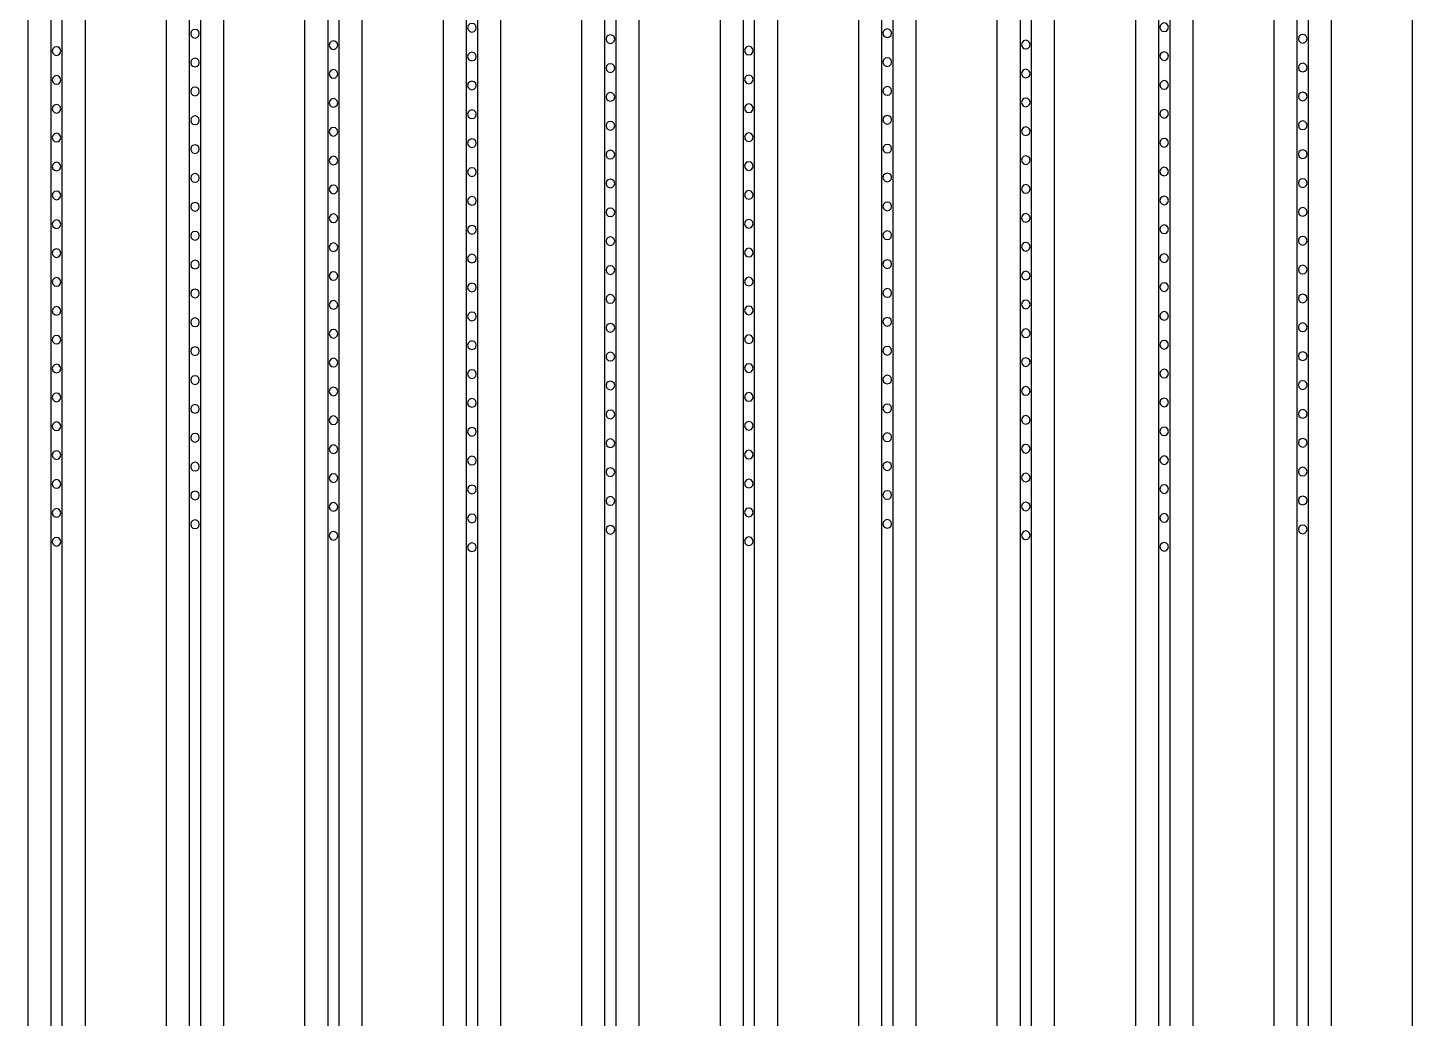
# Model space of a CAD drawing. Header units: metres. Extents: x -1805 to 1655, y -683 to 39617.
# Drawn here: x -250 to -10, y 3790.3 to 3961.9 of the extents above; entities that cross this region are included whole.
import ezdxf

# ---------------------------------------------------------------- set-up
doc = ezdxf.new("R2010")
doc.units = ezdxf.units.M
for name, color, linetype in [('Etching', 5, 'CONTINUOUS'), ('IONP', 7, 'CONTINUOUS'), ('Metal', 4, 'CONTINUOUS')]:
    doc.layers.add(name, color=color, linetype=linetype)

msp = doc.modelspace()

# ---------------------------------------------------------------- linework, layer by layer
at = {"layer": 'Etching'}
for points in [[(-250, 9134.24), (-250, 1160.5)], [(-240, 1160.5), (-240, 9134.24)], [(-226, 9134.24), (-226, 1033.52)], [(-216, 1033.52), (-216, 9134.24)], [(-202, 9134.24), (-202, 906.53)], [(-192, 906.53), (-192, 9134.24)], [(-178, 9134.24), (-178, 779.55)], [(-168, 779.55), (-168, 9134.24)], [(-154, 9134.24), (-154, 652.56)], [(-144, 652.56), (-144, 9134.24)], [(-130, 9134.24), (-130, 525.58)], [(-120, 525.58), (-120, 9134.24)], [(-106, 9134.24), (-106, 398.59)], [(-96, 398.59), (-96, 9134.24)], [(-82, 9134.24), (-82, 271.61)], [(-72, 271.61), (-72, 9134.24)], [(-58, 9134.24), (-58, 144.63)], [(-48, 144.63), (-48, 9134.24)], [(-34, 9134.24), (-34, 17.64)], [(-24, 17.64), (-24, 9134.24)], [(-10, 4155.73), (-10, -202.71)]]:
    msp.add_lwpolyline(points, dxfattribs=at)
at = {"layer": 'IONP'}
for points in [[(-172.25, 3961.9), (-172.35, 3962.28), (-172.62, 3962.55), (-173, 3962.65), (-173.38, 3962.55), (-173.65, 3962.28), (-173.75, 3961.9), (-173.65, 3961.53), (-173.38, 3961.26), (-173, 3961.15), (-172.62, 3961.26), (-172.35, 3961.53), (-172.25, 3961.9)], [(-52.25, 3961.98), (-52.35, 3962.36), (-52.62, 3962.63), (-53, 3962.73), (-53.38, 3962.63), (-53.65, 3962.36), (-53.75, 3961.98), (-53.65, 3961.61), (-53.38, 3961.33), (-53, 3961.23), (-52.62, 3961.33), (-52.35, 3961.61), (-52.25, 3961.98)], [(-220.25, 3960.87), (-220.35, 3961.25), (-220.62, 3961.52), (-221, 3961.62), (-221.38, 3961.52), (-221.65, 3961.25), (-221.75, 3960.87), (-221.65, 3960.5), (-221.38, 3960.22), (-221, 3960.12), (-220.62, 3960.22), (-220.35, 3960.5), (-220.25, 3960.87)], [(-148.25, 3959.92), (-148.35, 3960.3), (-148.62, 3960.57), (-149, 3960.67), (-149.38, 3960.57), (-149.65, 3960.3), (-149.75, 3959.92), (-149.65, 3959.55), (-149.38, 3959.27), (-149, 3959.17), (-148.62, 3959.27), (-148.35, 3959.55), (-148.25, 3959.92)], [(-100.25, 3960.95), (-100.35, 3961.33), (-100.62, 3961.6), (-101, 3961.7), (-101.38, 3961.6), (-101.65, 3961.33), (-101.75, 3960.95), (-101.65, 3960.58), (-101.38, 3960.3), (-101, 3960.2), (-100.62, 3960.3), (-100.35, 3960.58), (-100.25, 3960.95)], [(-28.25, 3960), (-28.35, 3960.38), (-28.62, 3960.65), (-29, 3960.75), (-29.38, 3960.65), (-29.65, 3960.38), (-29.75, 3960), (-29.65, 3959.62), (-29.38, 3959.35), (-29, 3959.25), (-28.62, 3959.35), (-28.35, 3959.62), (-28.25, 3960)], [(-244.25, 3957.86), (-244.35, 3958.23), (-244.62, 3958.51), (-245, 3958.61), (-245.38, 3958.51), (-245.65, 3958.23), (-245.75, 3957.86), (-245.65, 3957.48), (-245.38, 3957.21), (-245, 3957.11), (-244.62, 3957.21), (-244.35, 3957.48), (-244.25, 3957.86)], [(-196.25, 3958.89), (-196.35, 3959.26), (-196.62, 3959.54), (-197, 3959.64), (-197.38, 3959.54), (-197.65, 3959.26), (-197.75, 3958.89), (-197.65, 3958.51), (-197.38, 3958.24), (-197, 3958.14), (-196.62, 3958.24), (-196.35, 3958.51), (-196.25, 3958.89)], [(-172.25, 3956.9), (-172.35, 3957.28), (-172.62, 3957.55), (-173, 3957.65), (-173.38, 3957.55), (-173.65, 3957.28), (-173.75, 3956.9), (-173.65, 3956.53), (-173.38, 3956.26), (-173, 3956.15), (-172.62, 3956.26), (-172.35, 3956.53), (-172.25, 3956.9)], [(-124.25, 3957.94), (-124.35, 3958.31), (-124.62, 3958.59), (-125, 3958.69), (-125.38, 3958.59), (-125.65, 3958.31), (-125.75, 3957.94), (-125.65, 3957.56), (-125.38, 3957.29), (-125, 3957.19), (-124.62, 3957.29), (-124.35, 3957.56), (-124.25, 3957.94)], [(-76.25, 3958.97), (-76.35, 3959.34), (-76.62, 3959.62), (-77, 3959.72), (-77.38, 3959.62), (-77.65, 3959.34), (-77.75, 3958.97), (-77.65, 3958.59), (-77.38, 3958.32), (-77, 3958.22), (-76.62, 3958.32), (-76.35, 3958.59), (-76.25, 3958.97)], [(-52.25, 3956.98), (-52.35, 3957.36), (-52.62, 3957.63), (-53, 3957.73), (-53.38, 3957.63), (-53.65, 3957.36), (-53.75, 3956.98), (-53.65, 3956.61), (-53.38, 3956.33), (-53, 3956.23), (-52.62, 3956.33), (-52.35, 3956.61), (-52.25, 3956.98)], [(-220.25, 3955.87), (-220.35, 3956.25), (-220.62, 3956.52), (-221, 3956.62), (-221.38, 3956.52), (-221.65, 3956.25), (-221.75, 3955.87), (-221.65, 3955.5), (-221.38, 3955.22), (-221, 3955.12), (-220.62, 3955.22), (-220.35, 3955.5), (-220.25, 3955.87)], [(-148.25, 3954.92), (-148.35, 3955.3), (-148.62, 3955.57), (-149, 3955.67), (-149.38, 3955.57), (-149.65, 3955.3), (-149.75, 3954.92), (-149.65, 3954.55), (-149.38, 3954.27), (-149, 3954.17), (-148.62, 3954.27), (-148.35, 3954.55), (-148.25, 3954.92)], [(-100.25, 3955.95), (-100.35, 3956.33), (-100.62, 3956.6), (-101, 3956.7), (-101.38, 3956.6), (-101.65, 3956.33), (-101.75, 3955.95), (-101.65, 3955.58), (-101.38, 3955.3), (-101, 3955.2), (-100.62, 3955.3), (-100.35, 3955.58), (-100.25, 3955.95)], [(-28.25, 3955), (-28.35, 3955.38), (-28.62, 3955.65), (-29, 3955.75), (-29.38, 3955.65), (-29.65, 3955.38), (-29.75, 3955), (-29.65, 3954.62), (-29.38, 3954.35), (-29, 3954.25), (-28.62, 3954.35), (-28.35, 3954.62), (-28.25, 3955)], [(-244.25, 3952.86), (-244.35, 3953.23), (-244.62, 3953.51), (-245, 3953.61), (-245.38, 3953.51), (-245.65, 3953.23), (-245.75, 3952.86), (-245.65, 3952.48), (-245.38, 3952.21), (-245, 3952.11), (-244.62, 3952.21), (-244.35, 3952.48), (-244.25, 3952.86)], [(-196.25, 3953.89), (-196.35, 3954.26), (-196.62, 3954.54), (-197, 3954.64), (-197.38, 3954.54), (-197.65, 3954.26), (-197.75, 3953.89), (-197.65, 3953.51), (-197.38, 3953.24), (-197, 3953.14), (-196.62, 3953.24), (-196.35, 3953.51), (-196.25, 3953.89)], [(-124.25, 3952.94), (-124.35, 3953.31), (-124.62, 3953.59), (-125, 3953.69), (-125.38, 3953.59), (-125.65, 3953.31), (-125.75, 3952.94), (-125.65, 3952.56), (-125.38, 3952.29), (-125, 3952.19), (-124.62, 3952.29), (-124.35, 3952.56), (-124.25, 3952.94)], [(-76.25, 3953.97), (-76.35, 3954.34), (-76.62, 3954.62), (-77, 3954.72), (-77.38, 3954.62), (-77.65, 3954.34), (-77.75, 3953.97), (-77.65, 3953.59), (-77.38, 3953.32), (-77, 3953.22), (-76.62, 3953.32), (-76.35, 3953.59), (-76.25, 3953.97)], [(-220.25, 3950.87), (-220.35, 3951.25), (-220.62, 3951.52), (-221, 3951.62), (-221.38, 3951.52), (-221.65, 3951.25), (-221.75, 3950.87), (-221.65, 3950.5), (-221.38, 3950.22), (-221, 3950.12), (-220.62, 3950.22), (-220.35, 3950.5), (-220.25, 3950.87)], [(-172.25, 3951.9), (-172.35, 3952.28), (-172.62, 3952.55), (-173, 3952.65), (-173.38, 3952.55), (-173.65, 3952.28), (-173.75, 3951.9), (-173.65, 3951.53), (-173.38, 3951.26), (-173, 3951.15), (-172.62, 3951.26), (-172.35, 3951.53), (-172.25, 3951.9)], [(-148.25, 3949.92), (-148.35, 3950.3), (-148.62, 3950.57), (-149, 3950.67), (-149.38, 3950.57), (-149.65, 3950.3), (-149.75, 3949.92), (-149.65, 3949.55), (-149.38, 3949.27), (-149, 3949.17), (-148.62, 3949.27), (-148.35, 3949.55), (-148.25, 3949.92)], [(-100.25, 3950.95), (-100.35, 3951.33), (-100.62, 3951.6), (-101, 3951.7), (-101.38, 3951.6), (-101.65, 3951.33), (-101.75, 3950.95), (-101.65, 3950.58), (-101.38, 3950.3), (-101, 3950.2), (-100.62, 3950.3), (-100.35, 3950.58), (-100.25, 3950.95)], [(-52.25, 3951.98), (-52.35, 3952.36), (-52.62, 3952.63), (-53, 3952.73), (-53.38, 3952.63), (-53.65, 3952.36), (-53.75, 3951.98), (-53.65, 3951.61), (-53.38, 3951.33), (-53, 3951.23), (-52.62, 3951.33), (-52.35, 3951.61), (-52.25, 3951.98)], [(-28.25, 3950), (-28.35, 3950.38), (-28.62, 3950.65), (-29, 3950.75), (-29.38, 3950.65), (-29.65, 3950.38), (-29.75, 3950), (-29.65, 3949.62), (-29.38, 3949.35), (-29, 3949.25), (-28.62, 3949.35), (-28.35, 3949.62), (-28.25, 3950)], [(-244.25, 3947.86), (-244.35, 3948.23), (-244.62, 3948.51), (-245, 3948.61), (-245.38, 3948.51), (-245.65, 3948.23), (-245.75, 3947.86), (-245.65, 3947.48), (-245.38, 3947.21), (-245, 3947.11), (-244.62, 3947.21), (-244.35, 3947.48), (-244.25, 3947.86)], [(-196.25, 3948.89), (-196.35, 3949.26), (-196.62, 3949.54), (-197, 3949.64), (-197.38, 3949.54), (-197.65, 3949.26), (-197.75, 3948.89), (-197.65, 3948.51), (-197.38, 3948.24), (-197, 3948.14), (-196.62, 3948.24), (-196.35, 3948.51), (-196.25, 3948.89)], [(-124.25, 3947.94), (-124.35, 3948.31), (-124.62, 3948.59), (-125, 3948.69), (-125.38, 3948.59), (-125.65, 3948.31), (-125.75, 3947.94), (-125.65, 3947.56), (-125.38, 3947.29), (-125, 3947.19), (-124.62, 3947.29), (-124.35, 3947.56), (-124.25, 3947.94)], [(-76.25, 3948.97), (-76.35, 3949.34), (-76.62, 3949.62), (-77, 3949.72), (-77.38, 3949.62), (-77.65, 3949.34), (-77.75, 3948.97), (-77.65, 3948.59), (-77.38, 3948.32), (-77, 3948.22), (-76.62, 3948.32), (-76.35, 3948.59), (-76.25, 3948.97)], [(-220.25, 3945.87), (-220.35, 3946.25), (-220.62, 3946.52), (-221, 3946.62), (-221.38, 3946.52), (-221.65, 3946.25), (-221.75, 3945.87), (-221.65, 3945.5), (-221.38, 3945.22), (-221, 3945.12), (-220.62, 3945.22), (-220.35, 3945.5), (-220.25, 3945.87)], [(-172.25, 3946.9), (-172.35, 3947.28), (-172.62, 3947.55), (-173, 3947.65), (-173.38, 3947.55), (-173.65, 3947.28), (-173.75, 3946.9), (-173.65, 3946.53), (-173.38, 3946.26), (-173, 3946.15), (-172.62, 3946.26), (-172.35, 3946.53), (-172.25, 3946.9)], [(-148.25, 3944.92), (-148.35, 3945.3), (-148.62, 3945.57), (-149, 3945.67), (-149.38, 3945.57), (-149.65, 3945.3), (-149.75, 3944.92), (-149.65, 3944.55), (-149.38, 3944.27), (-149, 3944.17), (-148.62, 3944.27), (-148.35, 3944.55), (-148.25, 3944.92)], [(-100.25, 3945.95), (-100.35, 3946.33), (-100.62, 3946.6), (-101, 3946.7), (-101.38, 3946.6), (-101.65, 3946.33), (-101.75, 3945.95), (-101.65, 3945.58), (-101.38, 3945.3), (-101, 3945.2), (-100.62, 3945.3), (-100.35, 3945.58), (-100.25, 3945.95)], [(-52.25, 3946.98), (-52.35, 3947.36), (-52.62, 3947.63), (-53, 3947.73), (-53.38, 3947.63), (-53.65, 3947.36), (-53.75, 3946.98), (-53.65, 3946.61), (-53.38, 3946.33), (-53, 3946.23), (-52.62, 3946.33), (-52.35, 3946.61), (-52.25, 3946.98)], [(-28.25, 3945), (-28.35, 3945.38), (-28.62, 3945.65), (-29, 3945.75), (-29.38, 3945.65), (-29.65, 3945.38), (-29.75, 3945), (-29.65, 3944.62), (-29.38, 3944.35), (-29, 3944.25), (-28.62, 3944.35), (-28.35, 3944.62), (-28.25, 3945)], [(-244.25, 3942.86), (-244.35, 3943.23), (-244.62, 3943.51), (-245, 3943.61), (-245.38, 3943.51), (-245.65, 3943.23), (-245.75, 3942.86), (-245.65, 3942.48), (-245.38, 3942.21), (-245, 3942.11), (-244.62, 3942.21), (-244.35, 3942.48), (-244.25, 3942.86)], [(-196.25, 3943.89), (-196.35, 3944.26), (-196.62, 3944.54), (-197, 3944.64), (-197.38, 3944.54), (-197.65, 3944.26), (-197.75, 3943.89), (-197.65, 3943.51), (-197.38, 3943.24), (-197, 3943.14), (-196.62, 3943.24), (-196.35, 3943.51), (-196.25, 3943.89)], [(-124.25, 3942.94), (-124.35, 3943.31), (-124.62, 3943.59), (-125, 3943.69), (-125.38, 3943.59), (-125.65, 3943.31), (-125.75, 3942.94), (-125.65, 3942.56), (-125.38, 3942.29), (-125, 3942.19), (-124.62, 3942.29), (-124.35, 3942.56), (-124.25, 3942.94)], [(-76.25, 3943.97), (-76.35, 3944.34), (-76.62, 3944.62), (-77, 3944.72), (-77.38, 3944.62), (-77.65, 3944.34), (-77.75, 3943.97), (-77.65, 3943.59), (-77.38, 3943.32), (-77, 3943.22), (-76.62, 3943.32), (-76.35, 3943.59), (-76.25, 3943.97)], [(-220.25, 3940.87), (-220.35, 3941.25), (-220.62, 3941.52), (-221, 3941.62), (-221.38, 3941.52), (-221.65, 3941.25), (-221.75, 3940.87), (-221.65, 3940.5), (-221.38, 3940.22), (-221, 3940.12), (-220.62, 3940.22), (-220.35, 3940.5), (-220.25, 3940.87)], [(-172.25, 3941.9), (-172.35, 3942.28), (-172.62, 3942.55), (-173, 3942.65), (-173.38, 3942.55), (-173.65, 3942.28), (-173.75, 3941.9), (-173.65, 3941.53), (-173.38, 3941.26), (-173, 3941.15), (-172.62, 3941.26), (-172.35, 3941.53), (-172.25, 3941.9)], [(-100.25, 3940.95), (-100.35, 3941.33), (-100.62, 3941.6), (-101, 3941.7), (-101.38, 3941.6), (-101.65, 3941.33), (-101.75, 3940.95), (-101.65, 3940.58), (-101.38, 3940.3), (-101, 3940.2), (-100.62, 3940.3), (-100.35, 3940.58), (-100.25, 3940.95)], [(-52.25, 3941.98), (-52.35, 3942.36), (-52.62, 3942.63), (-53, 3942.73), (-53.38, 3942.63), (-53.65, 3942.36), (-53.75, 3941.98), (-53.65, 3941.61), (-53.38, 3941.33), (-53, 3941.23), (-52.62, 3941.33), (-52.35, 3941.61), (-52.25, 3941.98)], [(-244.25, 3937.86), (-244.35, 3938.23), (-244.62, 3938.51), (-245, 3938.61), (-245.38, 3938.51), (-245.65, 3938.23), (-245.75, 3937.86), (-245.65, 3937.48), (-245.38, 3937.21), (-245, 3937.11), (-244.62, 3937.21), (-244.35, 3937.48), (-244.25, 3937.86)], [(-196.25, 3938.89), (-196.35, 3939.26), (-196.62, 3939.54), (-197, 3939.64), (-197.38, 3939.54), (-197.65, 3939.26), (-197.75, 3938.89), (-197.65, 3938.51), (-197.38, 3938.24), (-197, 3938.14), (-196.62, 3938.24), (-196.35, 3938.51), (-196.25, 3938.89)], [(-148.25, 3939.92), (-148.35, 3940.3), (-148.62, 3940.57), (-149, 3940.67), (-149.38, 3940.57), (-149.65, 3940.3), (-149.75, 3939.92), (-149.65, 3939.55), (-149.38, 3939.27), (-149, 3939.17), (-148.62, 3939.27), (-148.35, 3939.55), (-148.25, 3939.92)], [(-124.25, 3937.94), (-124.35, 3938.31), (-124.62, 3938.59), (-125, 3938.69), (-125.38, 3938.59), (-125.65, 3938.31), (-125.75, 3937.94), (-125.65, 3937.56), (-125.38, 3937.29), (-125, 3937.19), (-124.62, 3937.29), (-124.35, 3937.56), (-124.25, 3937.94)], [(-76.25, 3938.97), (-76.35, 3939.34), (-76.62, 3939.62), (-77, 3939.72), (-77.38, 3939.62), (-77.65, 3939.34), (-77.75, 3938.97), (-77.65, 3938.59), (-77.38, 3938.32), (-77, 3938.22), (-76.62, 3938.32), (-76.35, 3938.59), (-76.25, 3938.97)], [(-28.25, 3940), (-28.35, 3940.38), (-28.62, 3940.65), (-29, 3940.75), (-29.38, 3940.65), (-29.65, 3940.38), (-29.75, 3940), (-29.65, 3939.62), (-29.38, 3939.35), (-29, 3939.25), (-28.62, 3939.35), (-28.35, 3939.62), (-28.25, 3940)], [(-220.25, 3935.87), (-220.35, 3936.25), (-220.62, 3936.52), (-221, 3936.62), (-221.38, 3936.52), (-221.65, 3936.25), (-221.75, 3935.87), (-221.65, 3935.5), (-221.38, 3935.22), (-221, 3935.12), (-220.62, 3935.22), (-220.35, 3935.5), (-220.25, 3935.87)], [(-172.25, 3936.9), (-172.35, 3937.28), (-172.62, 3937.55), (-173, 3937.65), (-173.38, 3937.55), (-173.65, 3937.28), (-173.75, 3936.9), (-173.65, 3936.53), (-173.38, 3936.26), (-173, 3936.15), (-172.62, 3936.26), (-172.35, 3936.53), (-172.25, 3936.9)], [(-100.25, 3935.95), (-100.35, 3936.33), (-100.62, 3936.6), (-101, 3936.7), (-101.38, 3936.6), (-101.65, 3936.33), (-101.75, 3935.95), (-101.65, 3935.58), (-101.38, 3935.3), (-101, 3935.2), (-100.62, 3935.3), (-100.35, 3935.58), (-100.25, 3935.95)], [(-52.25, 3936.98), (-52.35, 3937.36), (-52.62, 3937.63), (-53, 3937.73), (-53.38, 3937.63), (-53.65, 3937.36), (-53.75, 3936.98), (-53.65, 3936.61), (-53.38, 3936.33), (-53, 3936.23), (-52.62, 3936.33), (-52.35, 3936.61), (-52.25, 3936.98)], [(-244.25, 3932.86), (-244.35, 3933.23), (-244.62, 3933.51), (-245, 3933.61), (-245.38, 3933.51), (-245.65, 3933.23), (-245.75, 3932.86), (-245.65, 3932.48), (-245.38, 3932.21), (-245, 3932.11), (-244.62, 3932.21), (-244.35, 3932.48), (-244.25, 3932.86)], [(-196.25, 3933.89), (-196.35, 3934.26), (-196.62, 3934.54), (-197, 3934.64), (-197.38, 3934.54), (-197.65, 3934.26), (-197.75, 3933.89), (-197.65, 3933.51), (-197.38, 3933.24), (-197, 3933.14), (-196.62, 3933.24), (-196.35, 3933.51), (-196.25, 3933.89)], [(-148.25, 3934.92), (-148.35, 3935.3), (-148.62, 3935.57), (-149, 3935.67), (-149.38, 3935.57), (-149.65, 3935.3), (-149.75, 3934.92), (-149.65, 3934.55), (-149.38, 3934.27), (-149, 3934.17), (-148.62, 3934.27), (-148.35, 3934.55), (-148.25, 3934.92)], [(-124.25, 3932.94), (-124.35, 3933.31), (-124.62, 3933.59), (-125, 3933.69), (-125.38, 3933.59), (-125.65, 3933.31), (-125.75, 3932.94), (-125.65, 3932.56), (-125.38, 3932.29), (-125, 3932.19), (-124.62, 3932.29), (-124.35, 3932.56), (-124.25, 3932.94)], [(-76.25, 3933.97), (-76.35, 3934.34), (-76.62, 3934.62), (-77, 3934.72), (-77.38, 3934.62), (-77.65, 3934.34), (-77.75, 3933.97), (-77.65, 3933.59), (-77.38, 3933.32), (-77, 3933.22), (-76.62, 3933.32), (-76.35, 3933.59), (-76.25, 3933.97)], [(-28.25, 3935), (-28.35, 3935.38), (-28.62, 3935.65), (-29, 3935.75), (-29.38, 3935.65), (-29.65, 3935.38), (-29.75, 3935), (-29.65, 3934.62), (-29.38, 3934.35), (-29, 3934.25), (-28.62, 3934.35), (-28.35, 3934.62), (-28.25, 3935)], [(-220.25, 3930.87), (-220.35, 3931.25), (-220.62, 3931.52), (-221, 3931.62), (-221.38, 3931.52), (-221.65, 3931.25), (-221.75, 3930.87), (-221.65, 3930.5), (-221.38, 3930.22), (-221, 3930.12), (-220.62, 3930.22), (-220.35, 3930.5), (-220.25, 3930.87)], [(-172.25, 3931.9), (-172.35, 3932.28), (-172.62, 3932.55), (-173, 3932.65), (-173.38, 3932.55), (-173.65, 3932.28), (-173.75, 3931.9), (-173.65, 3931.53), (-173.38, 3931.26), (-173, 3931.15), (-172.62, 3931.26), (-172.35, 3931.53), (-172.25, 3931.9)], [(-100.25, 3930.95), (-100.35, 3931.33), (-100.62, 3931.6), (-101, 3931.7), (-101.38, 3931.6), (-101.65, 3931.33), (-101.75, 3930.95), (-101.65, 3930.58), (-101.38, 3930.3), (-101, 3930.2), (-100.62, 3930.3), (-100.35, 3930.58), (-100.25, 3930.95)], [(-52.25, 3931.98), (-52.35, 3932.36), (-52.62, 3932.63), (-53, 3932.73), (-53.38, 3932.63), (-53.65, 3932.36), (-53.75, 3931.98), (-53.65, 3931.61), (-53.38, 3931.33), (-53, 3931.23), (-52.62, 3931.33), (-52.35, 3931.61), (-52.25, 3931.98)], [(-196.25, 3928.89), (-196.35, 3929.26), (-196.62, 3929.54), (-197, 3929.64), (-197.38, 3929.54), (-197.65, 3929.26), (-197.75, 3928.89), (-197.65, 3928.51), (-197.38, 3928.24), (-197, 3928.14), (-196.62, 3928.24), (-196.35, 3928.51), (-196.25, 3928.89)], [(-148.25, 3929.92), (-148.35, 3930.3), (-148.62, 3930.57), (-149, 3930.67), (-149.38, 3930.57), (-149.65, 3930.3), (-149.75, 3929.92), (-149.65, 3929.55), (-149.38, 3929.27), (-149, 3929.17), (-148.62, 3929.27), (-148.35, 3929.55), (-148.25, 3929.92)], [(-76.25, 3928.97), (-76.35, 3929.34), (-76.62, 3929.62), (-77, 3929.72), (-77.38, 3929.62), (-77.65, 3929.34), (-77.75, 3928.97), (-77.65, 3928.59), (-77.38, 3928.32), (-77, 3928.22), (-76.62, 3928.32), (-76.35, 3928.59), (-76.25, 3928.97)], [(-28.25, 3930), (-28.35, 3930.38), (-28.62, 3930.65), (-29, 3930.75), (-29.38, 3930.65), (-29.65, 3930.38), (-29.75, 3930), (-29.65, 3929.62), (-29.38, 3929.35), (-29, 3929.25), (-28.62, 3929.35), (-28.35, 3929.62), (-28.25, 3930)], [(-244.25, 3927.86), (-244.35, 3928.23), (-244.62, 3928.51), (-245, 3928.61), (-245.38, 3928.51), (-245.65, 3928.23), (-245.75, 3927.86), (-245.65, 3927.48), (-245.38, 3927.21), (-245, 3927.11), (-244.62, 3927.21), (-244.35, 3927.48), (-244.25, 3927.86)], [(-220.25, 3925.87), (-220.35, 3926.25), (-220.62, 3926.52), (-221, 3926.62), (-221.38, 3926.52), (-221.65, 3926.25), (-221.75, 3925.87), (-221.65, 3925.5), (-221.38, 3925.22), (-221, 3925.12), (-220.62, 3925.22), (-220.35, 3925.5), (-220.25, 3925.87)], [(-172.25, 3926.9), (-172.35, 3927.28), (-172.62, 3927.55), (-173, 3927.65), (-173.38, 3927.55), (-173.65, 3927.28), (-173.75, 3926.9), (-173.65, 3926.53), (-173.38, 3926.26), (-173, 3926.15), (-172.62, 3926.26), (-172.35, 3926.53), (-172.25, 3926.9)], [(-124.25, 3927.94), (-124.35, 3928.31), (-124.62, 3928.59), (-125, 3928.69), (-125.38, 3928.59), (-125.65, 3928.31), (-125.75, 3927.94), (-125.65, 3927.56), (-125.38, 3927.29), (-125, 3927.19), (-124.62, 3927.29), (-124.35, 3927.56), (-124.25, 3927.94)], [(-100.25, 3925.95), (-100.35, 3926.33), (-100.62, 3926.6), (-101, 3926.7), (-101.38, 3926.6), (-101.65, 3926.33), (-101.75, 3925.95), (-101.65, 3925.58), (-101.38, 3925.3), (-101, 3925.2), (-100.62, 3925.3), (-100.35, 3925.58), (-100.25, 3925.95)], [(-52.25, 3926.98), (-52.35, 3927.36), (-52.62, 3927.63), (-53, 3927.73), (-53.38, 3927.63), (-53.65, 3927.36), (-53.75, 3926.98), (-53.65, 3926.61), (-53.38, 3926.33), (-53, 3926.23), (-52.62, 3926.33), (-52.35, 3926.61), (-52.25, 3926.98)], [(-196.25, 3923.89), (-196.35, 3924.26), (-196.62, 3924.54), (-197, 3924.64), (-197.38, 3924.54), (-197.65, 3924.26), (-197.75, 3923.89), (-197.65, 3923.51), (-197.38, 3923.24), (-197, 3923.14), (-196.62, 3923.24), (-196.35, 3923.51), (-196.25, 3923.89)], [(-148.25, 3924.92), (-148.35, 3925.3), (-148.62, 3925.57), (-149, 3925.67), (-149.38, 3925.57), (-149.65, 3925.3), (-149.75, 3924.92), (-149.65, 3924.55), (-149.38, 3924.27), (-149, 3924.17), (-148.62, 3924.27), (-148.35, 3924.55), (-148.25, 3924.92)], [(-76.25, 3923.97), (-76.35, 3924.34), (-76.62, 3924.62), (-77, 3924.72), (-77.38, 3924.62), (-77.65, 3924.34), (-77.75, 3923.97), (-77.65, 3923.59), (-77.38, 3923.32), (-77, 3923.22), (-76.62, 3923.32), (-76.35, 3923.59), (-76.25, 3923.97)], [(-28.25, 3925), (-28.35, 3925.38), (-28.62, 3925.65), (-29, 3925.75), (-29.38, 3925.65), (-29.65, 3925.38), (-29.75, 3925), (-29.65, 3924.62), (-29.38, 3924.35), (-29, 3924.25), (-28.62, 3924.35), (-28.35, 3924.62), (-28.25, 3925)], [(-244.25, 3922.86), (-244.35, 3923.23), (-244.62, 3923.51), (-245, 3923.61), (-245.38, 3923.51), (-245.65, 3923.23), (-245.75, 3922.86), (-245.65, 3922.48), (-245.38, 3922.21), (-245, 3922.11), (-244.62, 3922.21), (-244.35, 3922.48), (-244.25, 3922.86)], [(-220.25, 3920.87), (-220.35, 3921.25), (-220.62, 3921.52), (-221, 3921.62), (-221.38, 3921.52), (-221.65, 3921.25), (-221.75, 3920.87), (-221.65, 3920.5), (-221.38, 3920.22), (-221, 3920.12), (-220.62, 3920.22), (-220.35, 3920.5), (-220.25, 3920.87)], [(-172.25, 3921.9), (-172.35, 3922.28), (-172.62, 3922.55), (-173, 3922.65), (-173.38, 3922.55), (-173.65, 3922.28), (-173.75, 3921.9), (-173.65, 3921.53), (-173.38, 3921.26), (-173, 3921.15), (-172.62, 3921.26), (-172.35, 3921.53), (-172.25, 3921.9)], [(-124.25, 3922.94), (-124.35, 3923.31), (-124.62, 3923.59), (-125, 3923.69), (-125.38, 3923.59), (-125.65, 3923.31), (-125.75, 3922.94), (-125.65, 3922.56), (-125.38, 3922.29), (-125, 3922.19), (-124.62, 3922.29), (-124.35, 3922.56), (-124.25, 3922.94)], [(-100.25, 3920.95), (-100.35, 3921.33), (-100.62, 3921.6), (-101, 3921.7), (-101.38, 3921.6), (-101.65, 3921.33), (-101.75, 3920.95), (-101.65, 3920.58), (-101.38, 3920.3), (-101, 3920.2), (-100.62, 3920.3), (-100.35, 3920.58), (-100.25, 3920.95)], [(-52.25, 3921.98), (-52.35, 3922.36), (-52.62, 3922.63), (-53, 3922.73), (-53.38, 3922.63), (-53.65, 3922.36), (-53.75, 3921.98), (-53.65, 3921.61), (-53.38, 3921.33), (-53, 3921.23), (-52.62, 3921.33), (-52.35, 3921.61), (-52.25, 3921.98)], [(-196.25, 3918.89), (-196.35, 3919.26), (-196.62, 3919.54), (-197, 3919.64), (-197.38, 3919.54), (-197.65, 3919.26), (-197.75, 3918.89), (-197.65, 3918.51), (-197.38, 3918.24), (-197, 3918.14), (-196.62, 3918.24), (-196.35, 3918.51), (-196.25, 3918.89)], [(-148.25, 3919.92), (-148.35, 3920.3), (-148.62, 3920.57), (-149, 3920.67), (-149.38, 3920.57), (-149.65, 3920.3), (-149.75, 3919.92), (-149.65, 3919.55), (-149.38, 3919.27), (-149, 3919.17), (-148.62, 3919.27), (-148.35, 3919.55), (-148.25, 3919.92)], [(-76.25, 3918.97), (-76.35, 3919.34), (-76.62, 3919.62), (-77, 3919.72), (-77.38, 3919.62), (-77.65, 3919.34), (-77.75, 3918.97), (-77.65, 3918.59), (-77.38, 3918.32), (-77, 3918.22), (-76.62, 3918.32), (-76.35, 3918.59), (-76.25, 3918.97)], [(-28.25, 3920), (-28.35, 3920.38), (-28.62, 3920.65), (-29, 3920.75), (-29.38, 3920.65), (-29.65, 3920.38), (-29.75, 3920), (-29.65, 3919.62), (-29.38, 3919.35), (-29, 3919.25), (-28.62, 3919.35), (-28.35, 3919.62), (-28.25, 3920)], [(-244.25, 3917.86), (-244.35, 3918.23), (-244.62, 3918.51), (-245, 3918.61), (-245.38, 3918.51), (-245.65, 3918.23), (-245.75, 3917.86), (-245.65, 3917.48), (-245.38, 3917.21), (-245, 3917.11), (-244.62, 3917.21), (-244.35, 3917.48), (-244.25, 3917.86)], [(-172.25, 3916.9), (-172.35, 3917.28), (-172.62, 3917.55), (-173, 3917.65), (-173.38, 3917.55), (-173.65, 3917.28), (-173.75, 3916.9), (-173.65, 3916.53), (-173.38, 3916.26), (-173, 3916.15), (-172.62, 3916.26), (-172.35, 3916.53), (-172.25, 3916.9)], [(-124.25, 3917.94), (-124.35, 3918.31), (-124.62, 3918.59), (-125, 3918.69), (-125.38, 3918.59), (-125.65, 3918.31), (-125.75, 3917.94), (-125.65, 3917.56), (-125.38, 3917.29), (-125, 3917.19), (-124.62, 3917.29), (-124.35, 3917.56), (-124.25, 3917.94)], [(-52.25, 3916.98), (-52.35, 3917.36), (-52.62, 3917.63), (-53, 3917.73), (-53.38, 3917.63), (-53.65, 3917.36), (-53.75, 3916.98), (-53.65, 3916.61), (-53.38, 3916.33), (-53, 3916.23), (-52.62, 3916.33), (-52.35, 3916.61), (-52.25, 3916.98)], [(-220.25, 3915.87), (-220.35, 3916.25), (-220.62, 3916.52), (-221, 3916.62), (-221.38, 3916.52), (-221.65, 3916.25), (-221.75, 3915.87), (-221.65, 3915.5), (-221.38, 3915.22), (-221, 3915.12), (-220.62, 3915.22), (-220.35, 3915.5), (-220.25, 3915.87)], [(-196.25, 3913.89), (-196.35, 3914.26), (-196.62, 3914.54), (-197, 3914.64), (-197.38, 3914.54), (-197.65, 3914.26), (-197.75, 3913.89), (-197.65, 3913.51), (-197.38, 3913.24), (-197, 3913.14), (-196.62, 3913.24), (-196.35, 3913.51), (-196.25, 3913.89)], [(-148.25, 3914.92), (-148.35, 3915.3), (-148.62, 3915.57), (-149, 3915.67), (-149.38, 3915.57), (-149.65, 3915.3), (-149.75, 3914.92), (-149.65, 3914.55), (-149.38, 3914.27), (-149, 3914.17), (-148.62, 3914.27), (-148.35, 3914.55), (-148.25, 3914.92)], [(-100.25, 3915.95), (-100.35, 3916.33), (-100.62, 3916.6), (-101, 3916.7), (-101.38, 3916.6), (-101.65, 3916.33), (-101.75, 3915.95), (-101.65, 3915.58), (-101.38, 3915.3), (-101, 3915.2), (-100.62, 3915.3), (-100.35, 3915.58), (-100.25, 3915.95)], [(-76.25, 3913.97), (-76.35, 3914.34), (-76.62, 3914.62), (-77, 3914.72), (-77.38, 3914.62), (-77.65, 3914.34), (-77.75, 3913.97), (-77.65, 3913.59), (-77.38, 3913.32), (-77, 3913.22), (-76.62, 3913.32), (-76.35, 3913.59), (-76.25, 3913.97)], [(-28.25, 3915), (-28.35, 3915.38), (-28.62, 3915.65), (-29, 3915.75), (-29.38, 3915.65), (-29.65, 3915.38), (-29.75, 3915), (-29.65, 3914.62), (-29.38, 3914.35), (-29, 3914.25), (-28.62, 3914.35), (-28.35, 3914.62), (-28.25, 3915)], [(-244.25, 3912.86), (-244.35, 3913.23), (-244.62, 3913.51), (-245, 3913.61), (-245.38, 3913.51), (-245.65, 3913.23), (-245.75, 3912.86), (-245.65, 3912.48), (-245.38, 3912.21), (-245, 3912.11), (-244.62, 3912.21), (-244.35, 3912.48), (-244.25, 3912.86)], [(-172.25, 3911.9), (-172.35, 3912.28), (-172.62, 3912.55), (-173, 3912.65), (-173.38, 3912.55), (-173.65, 3912.28), (-173.75, 3911.9), (-173.65, 3911.53), (-173.38, 3911.26), (-173, 3911.15), (-172.62, 3911.26), (-172.35, 3911.53), (-172.25, 3911.9)], [(-124.25, 3912.94), (-124.35, 3913.31), (-124.62, 3913.59), (-125, 3913.69), (-125.38, 3913.59), (-125.65, 3913.31), (-125.75, 3912.94), (-125.65, 3912.56), (-125.38, 3912.29), (-125, 3912.19), (-124.62, 3912.29), (-124.35, 3912.56), (-124.25, 3912.94)], [(-52.25, 3911.98), (-52.35, 3912.36), (-52.62, 3912.63), (-53, 3912.73), (-53.38, 3912.63), (-53.65, 3912.36), (-53.75, 3911.98), (-53.65, 3911.61), (-53.38, 3911.33), (-53, 3911.23), (-52.62, 3911.33), (-52.35, 3911.61), (-52.25, 3911.98)], [(-220.25, 3910.87), (-220.35, 3911.25), (-220.62, 3911.52), (-221, 3911.62), (-221.38, 3911.52), (-221.65, 3911.25), (-221.75, 3910.87), (-221.65, 3910.5), (-221.38, 3910.22), (-221, 3910.12), (-220.62, 3910.22), (-220.35, 3910.5), (-220.25, 3910.87)], [(-196.25, 3908.89), (-196.35, 3909.26), (-196.62, 3909.54), (-197, 3909.64), (-197.38, 3909.54), (-197.65, 3909.26), (-197.75, 3908.89), (-197.65, 3908.51), (-197.38, 3908.24), (-197, 3908.14), (-196.62, 3908.24), (-196.35, 3908.51), (-196.25, 3908.89)], [(-148.25, 3909.92), (-148.35, 3910.3), (-148.62, 3910.57), (-149, 3910.67), (-149.38, 3910.57), (-149.65, 3910.3), (-149.75, 3909.92), (-149.65, 3909.55), (-149.38, 3909.27), (-149, 3909.17), (-148.62, 3909.27), (-148.35, 3909.55), (-148.25, 3909.92)], [(-100.25, 3910.95), (-100.35, 3911.33), (-100.62, 3911.6), (-101, 3911.7), (-101.38, 3911.6), (-101.65, 3911.33), (-101.75, 3910.95), (-101.65, 3910.58), (-101.38, 3910.3), (-101, 3910.2), (-100.62, 3910.3), (-100.35, 3910.58), (-100.25, 3910.95)], [(-76.25, 3908.97), (-76.35, 3909.34), (-76.62, 3909.62), (-77, 3909.72), (-77.38, 3909.62), (-77.65, 3909.34), (-77.75, 3908.97), (-77.65, 3908.59), (-77.38, 3908.32), (-77, 3908.22), (-76.62, 3908.32), (-76.35, 3908.59), (-76.25, 3908.97)], [(-28.25, 3910), (-28.35, 3910.38), (-28.62, 3910.65), (-29, 3910.75), (-29.38, 3910.65), (-29.65, 3910.38), (-29.75, 3910), (-29.65, 3909.62), (-29.38, 3909.35), (-29, 3909.25), (-28.62, 3909.35), (-28.35, 3909.62), (-28.25, 3910)], [(-244.25, 3907.86), (-244.35, 3908.23), (-244.62, 3908.51), (-245, 3908.61), (-245.38, 3908.51), (-245.65, 3908.23), (-245.75, 3907.86), (-245.65, 3907.48), (-245.38, 3907.21), (-245, 3907.11), (-244.62, 3907.21), (-244.35, 3907.48), (-244.25, 3907.86)], [(-172.25, 3906.9), (-172.35, 3907.28), (-172.62, 3907.55), (-173, 3907.65), (-173.38, 3907.55), (-173.65, 3907.28), (-173.75, 3906.9), (-173.65, 3906.53), (-173.38, 3906.26), (-173, 3906.15), (-172.62, 3906.26), (-172.35, 3906.53), (-172.25, 3906.9)], [(-124.25, 3907.94), (-124.35, 3908.31), (-124.62, 3908.59), (-125, 3908.69), (-125.38, 3908.59), (-125.65, 3908.31), (-125.75, 3907.94), (-125.65, 3907.56), (-125.38, 3907.29), (-125, 3907.19), (-124.62, 3907.29), (-124.35, 3907.56), (-124.25, 3907.94)], [(-52.25, 3906.98), (-52.35, 3907.36), (-52.62, 3907.63), (-53, 3907.73), (-53.38, 3907.63), (-53.65, 3907.36), (-53.75, 3906.98), (-53.65, 3906.61), (-53.38, 3906.33), (-53, 3906.23), (-52.62, 3906.33), (-52.35, 3906.61), (-52.25, 3906.98)], [(-220.25, 3905.87), (-220.35, 3906.25), (-220.62, 3906.52), (-221, 3906.62), (-221.38, 3906.52), (-221.65, 3906.25), (-221.75, 3905.87), (-221.65, 3905.5), (-221.38, 3905.22), (-221, 3905.12), (-220.62, 3905.22), (-220.35, 3905.5), (-220.25, 3905.87)], [(-148.25, 3904.92), (-148.35, 3905.3), (-148.62, 3905.57), (-149, 3905.67), (-149.38, 3905.57), (-149.65, 3905.3), (-149.75, 3904.92), (-149.65, 3904.55), (-149.38, 3904.27), (-149, 3904.17), (-148.62, 3904.27), (-148.35, 3904.55), (-148.25, 3904.92)], [(-100.25, 3905.95), (-100.35, 3906.33), (-100.62, 3906.6), (-101, 3906.7), (-101.38, 3906.6), (-101.65, 3906.33), (-101.75, 3905.95), (-101.65, 3905.58), (-101.38, 3905.3), (-101, 3905.2), (-100.62, 3905.3), (-100.35, 3905.58), (-100.25, 3905.95)], [(-28.25, 3905), (-28.35, 3905.38), (-28.62, 3905.65), (-29, 3905.75), (-29.38, 3905.65), (-29.65, 3905.38), (-29.75, 3905), (-29.65, 3904.62), (-29.38, 3904.35), (-29, 3904.25), (-28.62, 3904.35), (-28.35, 3904.62), (-28.25, 3905)], [(-244.25, 3902.86), (-244.35, 3903.23), (-244.62, 3903.51), (-245, 3903.61), (-245.38, 3903.51), (-245.65, 3903.23), (-245.75, 3902.86), (-245.65, 3902.48), (-245.38, 3902.21), (-245, 3902.11), (-244.62, 3902.21), (-244.35, 3902.48), (-244.25, 3902.86)], [(-196.25, 3903.89), (-196.35, 3904.26), (-196.62, 3904.54), (-197, 3904.64), (-197.38, 3904.54), (-197.65, 3904.26), (-197.75, 3903.89), (-197.65, 3903.51), (-197.38, 3903.24), (-197, 3903.14), (-196.62, 3903.24), (-196.35, 3903.51), (-196.25, 3903.89)], [(-172.25, 3901.9), (-172.35, 3902.28), (-172.62, 3902.55), (-173, 3902.65), (-173.38, 3902.55), (-173.65, 3902.28), (-173.75, 3901.9), (-173.65, 3901.53), (-173.38, 3901.26), (-173, 3901.15), (-172.62, 3901.26), (-172.35, 3901.53), (-172.25, 3901.9)], [(-124.25, 3902.94), (-124.35, 3903.31), (-124.62, 3903.59), (-125, 3903.69), (-125.38, 3903.59), (-125.65, 3903.31), (-125.75, 3902.94), (-125.65, 3902.56), (-125.38, 3902.29), (-125, 3902.19), (-124.62, 3902.29), (-124.35, 3902.56), (-124.25, 3902.94)], [(-76.25, 3903.97), (-76.35, 3904.34), (-76.62, 3904.62), (-77, 3904.72), (-77.38, 3904.62), (-77.65, 3904.34), (-77.75, 3903.97), (-77.65, 3903.59), (-77.38, 3903.32), (-77, 3903.22), (-76.62, 3903.32), (-76.35, 3903.59), (-76.25, 3903.97)], [(-52.25, 3901.98), (-52.35, 3902.36), (-52.62, 3902.63), (-53, 3902.73), (-53.38, 3902.63), (-53.65, 3902.36), (-53.75, 3901.98), (-53.65, 3901.61), (-53.38, 3901.33), (-53, 3901.23), (-52.62, 3901.33), (-52.35, 3901.61), (-52.25, 3901.98)], [(-220.25, 3900.87), (-220.35, 3901.25), (-220.62, 3901.52), (-221, 3901.62), (-221.38, 3901.52), (-221.65, 3901.25), (-221.75, 3900.87), (-221.65, 3900.5), (-221.38, 3900.22), (-221, 3900.12), (-220.62, 3900.22), (-220.35, 3900.5), (-220.25, 3900.87)], [(-148.25, 3899.92), (-148.35, 3900.3), (-148.62, 3900.57), (-149, 3900.67), (-149.38, 3900.57), (-149.65, 3900.3), (-149.75, 3899.92), (-149.65, 3899.55), (-149.38, 3899.27), (-149, 3899.17), (-148.62, 3899.27), (-148.35, 3899.55), (-148.25, 3899.92)], [(-100.25, 3900.95), (-100.35, 3901.33), (-100.62, 3901.6), (-101, 3901.7), (-101.38, 3901.6), (-101.65, 3901.33), (-101.75, 3900.95), (-101.65, 3900.58), (-101.38, 3900.3), (-101, 3900.2), (-100.62, 3900.3), (-100.35, 3900.58), (-100.25, 3900.95)], [(-28.25, 3900), (-28.35, 3900.38), (-28.62, 3900.65), (-29, 3900.75), (-29.38, 3900.65), (-29.65, 3900.38), (-29.75, 3900), (-29.65, 3899.62), (-29.38, 3899.35), (-29, 3899.25), (-28.62, 3899.35), (-28.35, 3899.62), (-28.25, 3900)], [(-244.25, 3897.86), (-244.35, 3898.23), (-244.62, 3898.51), (-245, 3898.61), (-245.38, 3898.51), (-245.65, 3898.23), (-245.75, 3897.86), (-245.65, 3897.48), (-245.38, 3897.21), (-245, 3897.11), (-244.62, 3897.21), (-244.35, 3897.48), (-244.25, 3897.86)], [(-196.25, 3898.89), (-196.35, 3899.26), (-196.62, 3899.54), (-197, 3899.64), (-197.38, 3899.54), (-197.65, 3899.26), (-197.75, 3898.89), (-197.65, 3898.51), (-197.38, 3898.24), (-197, 3898.14), (-196.62, 3898.24), (-196.35, 3898.51), (-196.25, 3898.89)], [(-172.25, 3896.9), (-172.35, 3897.28), (-172.62, 3897.55), (-173, 3897.65), (-173.38, 3897.55), (-173.65, 3897.28), (-173.75, 3896.9), (-173.65, 3896.53), (-173.38, 3896.26), (-173, 3896.15), (-172.62, 3896.26), (-172.35, 3896.53), (-172.25, 3896.9)], [(-124.25, 3897.94), (-124.35, 3898.31), (-124.62, 3898.59), (-125, 3898.69), (-125.38, 3898.59), (-125.65, 3898.31), (-125.75, 3897.94), (-125.65, 3897.56), (-125.38, 3897.29), (-125, 3897.19), (-124.62, 3897.29), (-124.35, 3897.56), (-124.25, 3897.94)], [(-76.25, 3898.97), (-76.35, 3899.34), (-76.62, 3899.62), (-77, 3899.72), (-77.38, 3899.62), (-77.65, 3899.34), (-77.75, 3898.97), (-77.65, 3898.59), (-77.38, 3898.32), (-77, 3898.22), (-76.62, 3898.32), (-76.35, 3898.59), (-76.25, 3898.97)], [(-52.25, 3896.98), (-52.35, 3897.36), (-52.62, 3897.63), (-53, 3897.73), (-53.38, 3897.63), (-53.65, 3897.36), (-53.75, 3896.98), (-53.65, 3896.61), (-53.38, 3896.33), (-53, 3896.23), (-52.62, 3896.33), (-52.35, 3896.61), (-52.25, 3896.98)], [(-220.25, 3895.87), (-220.35, 3896.25), (-220.62, 3896.52), (-221, 3896.62), (-221.38, 3896.52), (-221.65, 3896.25), (-221.75, 3895.87), (-221.65, 3895.5), (-221.38, 3895.22), (-221, 3895.12), (-220.62, 3895.22), (-220.35, 3895.5), (-220.25, 3895.87)], [(-148.25, 3894.92), (-148.35, 3895.3), (-148.62, 3895.57), (-149, 3895.67), (-149.38, 3895.57), (-149.65, 3895.3), (-149.75, 3894.92), (-149.65, 3894.55), (-149.38, 3894.27), (-149, 3894.17), (-148.62, 3894.27), (-148.35, 3894.55), (-148.25, 3894.92)], [(-100.25, 3895.95), (-100.35, 3896.33), (-100.62, 3896.6), (-101, 3896.7), (-101.38, 3896.6), (-101.65, 3896.33), (-101.75, 3895.95), (-101.65, 3895.58), (-101.38, 3895.3), (-101, 3895.2), (-100.62, 3895.3), (-100.35, 3895.58), (-100.25, 3895.95)], [(-28.25, 3895), (-28.35, 3895.38), (-28.62, 3895.65), (-29, 3895.75), (-29.38, 3895.65), (-29.65, 3895.38), (-29.75, 3895), (-29.65, 3894.62), (-29.38, 3894.35), (-29, 3894.25), (-28.62, 3894.35), (-28.35, 3894.62), (-28.25, 3895)], [(-244.25, 3892.86), (-244.35, 3893.23), (-244.62, 3893.51), (-245, 3893.61), (-245.38, 3893.51), (-245.65, 3893.23), (-245.75, 3892.86), (-245.65, 3892.48), (-245.38, 3892.21), (-245, 3892.11), (-244.62, 3892.21), (-244.35, 3892.48), (-244.25, 3892.86)], [(-196.25, 3893.89), (-196.35, 3894.26), (-196.62, 3894.54), (-197, 3894.64), (-197.38, 3894.54), (-197.65, 3894.26), (-197.75, 3893.89), (-197.65, 3893.51), (-197.38, 3893.24), (-197, 3893.14), (-196.62, 3893.24), (-196.35, 3893.51), (-196.25, 3893.89)], [(-124.25, 3892.94), (-124.35, 3893.31), (-124.62, 3893.59), (-125, 3893.69), (-125.38, 3893.59), (-125.65, 3893.31), (-125.75, 3892.94), (-125.65, 3892.56), (-125.38, 3892.29), (-125, 3892.19), (-124.62, 3892.29), (-124.35, 3892.56), (-124.25, 3892.94)], [(-76.25, 3893.97), (-76.35, 3894.34), (-76.62, 3894.62), (-77, 3894.72), (-77.38, 3894.62), (-77.65, 3894.34), (-77.75, 3893.97), (-77.65, 3893.59), (-77.38, 3893.32), (-77, 3893.22), (-76.62, 3893.32), (-76.35, 3893.59), (-76.25, 3893.97)], [(-220.25, 3890.87), (-220.35, 3891.25), (-220.62, 3891.52), (-221, 3891.62), (-221.38, 3891.52), (-221.65, 3891.25), (-221.75, 3890.87), (-221.65, 3890.5), (-221.38, 3890.22), (-221, 3890.12), (-220.62, 3890.22), (-220.35, 3890.5), (-220.25, 3890.87)], [(-172.25, 3891.9), (-172.35, 3892.28), (-172.62, 3892.55), (-173, 3892.65), (-173.38, 3892.55), (-173.65, 3892.28), (-173.75, 3891.9), (-173.65, 3891.53), (-173.38, 3891.26), (-173, 3891.15), (-172.62, 3891.26), (-172.35, 3891.53), (-172.25, 3891.9)], [(-148.25, 3889.92), (-148.35, 3890.3), (-148.62, 3890.57), (-149, 3890.67), (-149.38, 3890.57), (-149.65, 3890.3), (-149.75, 3889.92), (-149.65, 3889.55), (-149.38, 3889.27), (-149, 3889.17), (-148.62, 3889.27), (-148.35, 3889.55), (-148.25, 3889.92)], [(-100.25, 3890.95), (-100.35, 3891.33), (-100.62, 3891.6), (-101, 3891.7), (-101.38, 3891.6), (-101.65, 3891.33), (-101.75, 3890.95), (-101.65, 3890.58), (-101.38, 3890.3), (-101, 3890.2), (-100.62, 3890.3), (-100.35, 3890.58), (-100.25, 3890.95)], [(-52.25, 3891.98), (-52.35, 3892.36), (-52.62, 3892.63), (-53, 3892.73), (-53.38, 3892.63), (-53.65, 3892.36), (-53.75, 3891.98), (-53.65, 3891.61), (-53.38, 3891.33), (-53, 3891.23), (-52.62, 3891.33), (-52.35, 3891.61), (-52.25, 3891.98)], [(-28.25, 3890), (-28.35, 3890.38), (-28.62, 3890.65), (-29, 3890.75), (-29.38, 3890.65), (-29.65, 3890.38), (-29.75, 3890), (-29.65, 3889.62), (-29.38, 3889.35), (-29, 3889.25), (-28.62, 3889.35), (-28.35, 3889.62), (-28.25, 3890)], [(-244.25, 3887.86), (-244.35, 3888.23), (-244.62, 3888.51), (-245, 3888.61), (-245.38, 3888.51), (-245.65, 3888.23), (-245.75, 3887.86), (-245.65, 3887.48), (-245.38, 3887.21), (-245, 3887.11), (-244.62, 3887.21), (-244.35, 3887.48), (-244.25, 3887.86)], [(-196.25, 3888.89), (-196.35, 3889.26), (-196.62, 3889.54), (-197, 3889.64), (-197.38, 3889.54), (-197.65, 3889.26), (-197.75, 3888.89), (-197.65, 3888.51), (-197.38, 3888.24), (-197, 3888.14), (-196.62, 3888.24), (-196.35, 3888.51), (-196.25, 3888.89)], [(-124.25, 3887.94), (-124.35, 3888.31), (-124.62, 3888.59), (-125, 3888.69), (-125.38, 3888.59), (-125.65, 3888.31), (-125.75, 3887.94), (-125.65, 3887.56), (-125.38, 3887.29), (-125, 3887.19), (-124.62, 3887.29), (-124.35, 3887.56), (-124.25, 3887.94)], [(-76.25, 3888.97), (-76.35, 3889.34), (-76.62, 3889.62), (-77, 3889.72), (-77.38, 3889.62), (-77.65, 3889.34), (-77.75, 3888.97), (-77.65, 3888.59), (-77.38, 3888.32), (-77, 3888.22), (-76.62, 3888.32), (-76.35, 3888.59), (-76.25, 3888.97)], [(-220.25, 3885.87), (-220.35, 3886.25), (-220.62, 3886.52), (-221, 3886.62), (-221.38, 3886.52), (-221.65, 3886.25), (-221.75, 3885.87), (-221.65, 3885.5), (-221.38, 3885.22), (-221, 3885.12), (-220.62, 3885.22), (-220.35, 3885.5), (-220.25, 3885.87)], [(-172.25, 3886.9), (-172.35, 3887.28), (-172.62, 3887.55), (-173, 3887.65), (-173.38, 3887.55), (-173.65, 3887.28), (-173.75, 3886.9), (-173.65, 3886.53), (-173.38, 3886.26), (-173, 3886.15), (-172.62, 3886.26), (-172.35, 3886.53), (-172.25, 3886.9)], [(-148.25, 3884.92), (-148.35, 3885.3), (-148.62, 3885.57), (-149, 3885.67), (-149.38, 3885.57), (-149.65, 3885.3), (-149.75, 3884.92), (-149.65, 3884.55), (-149.38, 3884.27), (-149, 3884.17), (-148.62, 3884.27), (-148.35, 3884.55), (-148.25, 3884.92)], [(-100.25, 3885.95), (-100.35, 3886.33), (-100.62, 3886.6), (-101, 3886.7), (-101.38, 3886.6), (-101.65, 3886.33), (-101.75, 3885.95), (-101.65, 3885.58), (-101.38, 3885.3), (-101, 3885.2), (-100.62, 3885.3), (-100.35, 3885.58), (-100.25, 3885.95)], [(-52.25, 3886.98), (-52.35, 3887.36), (-52.62, 3887.63), (-53, 3887.73), (-53.38, 3887.63), (-53.65, 3887.36), (-53.75, 3886.98), (-53.65, 3886.61), (-53.38, 3886.33), (-53, 3886.23), (-52.62, 3886.33), (-52.35, 3886.61), (-52.25, 3886.98)], [(-28.25, 3885), (-28.35, 3885.38), (-28.62, 3885.65), (-29, 3885.75), (-29.38, 3885.65), (-29.65, 3885.38), (-29.75, 3885), (-29.65, 3884.62), (-29.38, 3884.35), (-29, 3884.25), (-28.62, 3884.35), (-28.35, 3884.62), (-28.25, 3885)], [(-244.25, 3882.86), (-244.35, 3883.23), (-244.62, 3883.51), (-245, 3883.61), (-245.38, 3883.51), (-245.65, 3883.23), (-245.75, 3882.86), (-245.65, 3882.48), (-245.38, 3882.21), (-245, 3882.11), (-244.62, 3882.21), (-244.35, 3882.48), (-244.25, 3882.86)], [(-196.25, 3883.89), (-196.35, 3884.26), (-196.62, 3884.54), (-197, 3884.64), (-197.38, 3884.54), (-197.65, 3884.26), (-197.75, 3883.89), (-197.65, 3883.51), (-197.38, 3883.24), (-197, 3883.14), (-196.62, 3883.24), (-196.35, 3883.51), (-196.25, 3883.89)], [(-124.25, 3882.94), (-124.35, 3883.31), (-124.62, 3883.59), (-125, 3883.69), (-125.38, 3883.59), (-125.65, 3883.31), (-125.75, 3882.94), (-125.65, 3882.56), (-125.38, 3882.29), (-125, 3882.19), (-124.62, 3882.29), (-124.35, 3882.56), (-124.25, 3882.94)], [(-76.25, 3883.97), (-76.35, 3884.34), (-76.62, 3884.62), (-77, 3884.72), (-77.38, 3884.62), (-77.65, 3884.34), (-77.75, 3883.97), (-77.65, 3883.59), (-77.38, 3883.32), (-77, 3883.22), (-76.62, 3883.32), (-76.35, 3883.59), (-76.25, 3883.97)], [(-220.25, 3880.87), (-220.35, 3881.25), (-220.62, 3881.52), (-221, 3881.62), (-221.38, 3881.52), (-221.65, 3881.25), (-221.75, 3880.87), (-221.65, 3880.5), (-221.38, 3880.22), (-221, 3880.12), (-220.62, 3880.22), (-220.35, 3880.5), (-220.25, 3880.87)], [(-172.25, 3881.9), (-172.35, 3882.28), (-172.62, 3882.55), (-173, 3882.65), (-173.38, 3882.55), (-173.65, 3882.28), (-173.75, 3881.9), (-173.65, 3881.53), (-173.38, 3881.26), (-173, 3881.15), (-172.62, 3881.26), (-172.35, 3881.53), (-172.25, 3881.9)], [(-100.25, 3880.95), (-100.35, 3881.33), (-100.62, 3881.6), (-101, 3881.7), (-101.38, 3881.6), (-101.65, 3881.33), (-101.75, 3880.95), (-101.65, 3880.58), (-101.38, 3880.3), (-101, 3880.2), (-100.62, 3880.3), (-100.35, 3880.58), (-100.25, 3880.95)], [(-52.25, 3881.98), (-52.35, 3882.36), (-52.62, 3882.63), (-53, 3882.73), (-53.38, 3882.63), (-53.65, 3882.36), (-53.75, 3881.98), (-53.65, 3881.61), (-53.38, 3881.33), (-53, 3881.23), (-52.62, 3881.33), (-52.35, 3881.61), (-52.25, 3881.98)], [(-244.25, 3877.86), (-244.35, 3878.23), (-244.62, 3878.51), (-245, 3878.61), (-245.38, 3878.51), (-245.65, 3878.23), (-245.75, 3877.86), (-245.65, 3877.48), (-245.38, 3877.21), (-245, 3877.11), (-244.62, 3877.21), (-244.35, 3877.48), (-244.25, 3877.86)], [(-196.25, 3878.89), (-196.35, 3879.26), (-196.62, 3879.54), (-197, 3879.64), (-197.38, 3879.54), (-197.65, 3879.26), (-197.75, 3878.89), (-197.65, 3878.51), (-197.38, 3878.24), (-197, 3878.14), (-196.62, 3878.24), (-196.35, 3878.51), (-196.25, 3878.89)], [(-148.25, 3879.92), (-148.35, 3880.3), (-148.62, 3880.57), (-149, 3880.67), (-149.38, 3880.57), (-149.65, 3880.3), (-149.75, 3879.92), (-149.65, 3879.55), (-149.38, 3879.27), (-149, 3879.17), (-148.62, 3879.27), (-148.35, 3879.55), (-148.25, 3879.92)], [(-124.25, 3877.94), (-124.35, 3878.31), (-124.62, 3878.59), (-125, 3878.69), (-125.38, 3878.59), (-125.65, 3878.31), (-125.75, 3877.94), (-125.65, 3877.56), (-125.38, 3877.29), (-125, 3877.19), (-124.62, 3877.29), (-124.35, 3877.56), (-124.25, 3877.94)], [(-76.25, 3878.97), (-76.35, 3879.34), (-76.62, 3879.62), (-77, 3879.72), (-77.38, 3879.62), (-77.65, 3879.34), (-77.75, 3878.97), (-77.65, 3878.59), (-77.38, 3878.32), (-77, 3878.22), (-76.62, 3878.32), (-76.35, 3878.59), (-76.25, 3878.97)], [(-28.25, 3880), (-28.35, 3880.38), (-28.62, 3880.65), (-29, 3880.75), (-29.38, 3880.65), (-29.65, 3880.38), (-29.75, 3880), (-29.65, 3879.62), (-29.38, 3879.35), (-29, 3879.25), (-28.62, 3879.35), (-28.35, 3879.62), (-28.25, 3880)], [(-220.25, 3875.87), (-220.35, 3876.25), (-220.62, 3876.52), (-221, 3876.62), (-221.38, 3876.52), (-221.65, 3876.25), (-221.75, 3875.87), (-221.65, 3875.5), (-221.38, 3875.22), (-221, 3875.12), (-220.62, 3875.22), (-220.35, 3875.5), (-220.25, 3875.87)], [(-172.25, 3876.9), (-172.35, 3877.28), (-172.62, 3877.55), (-173, 3877.65), (-173.38, 3877.55), (-173.65, 3877.28), (-173.75, 3876.9), (-173.65, 3876.53), (-173.38, 3876.26), (-173, 3876.15), (-172.62, 3876.26), (-172.35, 3876.53), (-172.25, 3876.9)], [(-100.25, 3875.95), (-100.35, 3876.33), (-100.62, 3876.6), (-101, 3876.7), (-101.38, 3876.6), (-101.65, 3876.33), (-101.75, 3875.95), (-101.65, 3875.58), (-101.38, 3875.3), (-101, 3875.2), (-100.62, 3875.3), (-100.35, 3875.58), (-100.25, 3875.95)], [(-52.25, 3876.98), (-52.35, 3877.36), (-52.62, 3877.63), (-53, 3877.73), (-53.38, 3877.63), (-53.65, 3877.36), (-53.75, 3876.98), (-53.65, 3876.61), (-53.38, 3876.33), (-53, 3876.23), (-52.62, 3876.33), (-52.35, 3876.61), (-52.25, 3876.98)], [(-244.25, 3872.86), (-244.35, 3873.23), (-244.62, 3873.51), (-245, 3873.61), (-245.38, 3873.51), (-245.65, 3873.23), (-245.75, 3872.86), (-245.65, 3872.48), (-245.38, 3872.21), (-245, 3872.11), (-244.62, 3872.21), (-244.35, 3872.48), (-244.25, 3872.86)], [(-196.25, 3873.89), (-196.35, 3874.26), (-196.62, 3874.54), (-197, 3874.64), (-197.38, 3874.54), (-197.65, 3874.26), (-197.75, 3873.89), (-197.65, 3873.51), (-197.38, 3873.24), (-197, 3873.14), (-196.62, 3873.24), (-196.35, 3873.51), (-196.25, 3873.89)], [(-148.25, 3874.92), (-148.35, 3875.3), (-148.62, 3875.57), (-149, 3875.67), (-149.38, 3875.57), (-149.65, 3875.3), (-149.75, 3874.92), (-149.65, 3874.55), (-149.38, 3874.27), (-149, 3874.17), (-148.62, 3874.27), (-148.35, 3874.55), (-148.25, 3874.92)], [(-124.25, 3872.94), (-124.35, 3873.31), (-124.62, 3873.59), (-125, 3873.69), (-125.38, 3873.59), (-125.65, 3873.31), (-125.75, 3872.94), (-125.65, 3872.56), (-125.38, 3872.29), (-125, 3872.19), (-124.62, 3872.29), (-124.35, 3872.56), (-124.25, 3872.94)], [(-76.25, 3873.97), (-76.35, 3874.34), (-76.62, 3874.62), (-77, 3874.72), (-77.38, 3874.62), (-77.65, 3874.34), (-77.75, 3873.97), (-77.65, 3873.59), (-77.38, 3873.32), (-77, 3873.22), (-76.62, 3873.32), (-76.35, 3873.59), (-76.25, 3873.97)], [(-28.25, 3875), (-28.35, 3875.38), (-28.62, 3875.65), (-29, 3875.75), (-29.38, 3875.65), (-29.65, 3875.38), (-29.75, 3875), (-29.65, 3874.62), (-29.38, 3874.35), (-29, 3874.25), (-28.62, 3874.35), (-28.35, 3874.62), (-28.25, 3875)], [(-172.25, 3871.9), (-172.35, 3872.28), (-172.62, 3872.55), (-173, 3872.65), (-173.38, 3872.55), (-173.65, 3872.28), (-173.75, 3871.9), (-173.65, 3871.53), (-173.38, 3871.26), (-173, 3871.15), (-172.62, 3871.26), (-172.35, 3871.53), (-172.25, 3871.9)], [(-52.25, 3871.98), (-52.35, 3872.36), (-52.62, 3872.63), (-53, 3872.73), (-53.38, 3872.63), (-53.65, 3872.36), (-53.75, 3871.98), (-53.65, 3871.61), (-53.38, 3871.33), (-53, 3871.23), (-52.62, 3871.33), (-52.35, 3871.61), (-52.25, 3871.98)]]:
    msp.add_lwpolyline(points, close=True, dxfattribs=at)
at = {"layer": 'Metal'}
for points in [[(-244, 1156.69), (-244, 9436.51), (-246, 9436.51), (-246, 9436.51), (-246, 1156.69)], [(-220, 1029.7), (-220, 9436.51), (-222, 9436.51), (-222, 9436.51), (-222, 1029.7)], [(-196, 902.72), (-196, 9436.51), (-198, 9436.51), (-198, 9436.51), (-198, 902.72)], [(-172, 775.73), (-172, 9436.51), (-174, 9436.51), (-174, 9436.51), (-174, 775.73)], [(-148, 648.75), (-148, 9436.51), (-150, 9436.51), (-150, 9436.51), (-150, 648.75)], [(-124, 521.77), (-124, 9436.51), (-126, 9436.51), (-126, 9436.51), (-126, 521.77)], [(-100, 394.78), (-100, 9436.51), (-102, 9436.51), (-102, 9436.51), (-102, 394.78)], [(-76, 267.8), (-76, 9436.51), (-78, 9436.51), (-78, 9436.51), (-78, 267.8)], [(-52, 140.81), (-52, 9436.51), (-54, 9436.51), (-54, 9436.51), (-54, 140.81)], [(-28, 13.83), (-28, 9436.51), (-30, 9436.51), (-30, 9436.51), (-30, 13.83)]]:
    msp.add_lwpolyline(points, dxfattribs=at)

doc.saveas('drawing.dxf')
